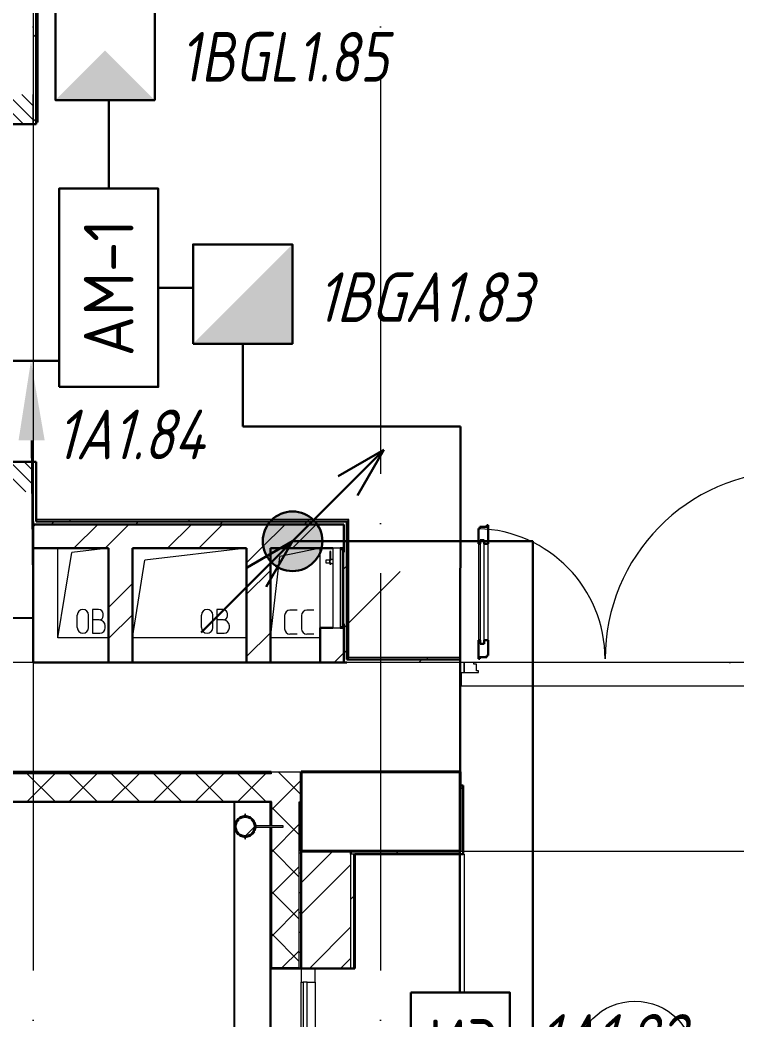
# Model space of a CAD drawing. Header units: millimetres. Extents: x -259793 to 1187961, y -549744 to 43070.
# Drawn here: x -34771 to -31162, y 9956 to 14991 of the extents above; entities that cross this region are included whole.
import ezdxf
from ezdxf import colors
from ezdxf.entities.mleader import LeaderData, LeaderLine
from ezdxf.enums import TextEntityAlignment as Align
from ezdxf.math import Vec2, Vec3

# ---------------------------------------------------------------- set-up
doc = ezdxf.new("R2010")
doc.units = ezdxf.units.MM
for name, pattern in [('ADSK_Линия сетки', [25, 20, -2.5, 0, -2.5]), ('ADSK_Сверху', [450, 300, -150]), ('ADSK_Штриховая_ш2 п1_5', [4.5, 3, -1.5]), ('штриховаяX2', [1.5, 1, -0.5])]:
    doc.linetypes.add(name, pattern=pattern)
for name, color, linetype, lineweight in [('_ Окна', 7, 'Continuous', 9), ('Provodka', 151, 'Continuous', 30), ('RC-Выноски', 7, 'Continuous', 0), ('RC-Извещатели_охранные', 5, 'Continuous', 30), ('RC-Линии_связи-Адресные', 5, 'Continuous', 30), ('RC-Прочее_оборудование', 5, 'Continuous', 30), ('Двери', 252, 'Continuous', 9), ('Линии', 7, 'Continuous', 9), ('лс', 5, 'Continuous', 30), ('Марки помещений', 252, 'Continuous', 20), ('Несущие колонны', 252, 'Continuous', 18), ('Обобщенные модели', 252, 'Continuous', 18), ('Оборудование', 8, 'Continuous', 18), ('Ограждение', 252, 'Continuous', 9), ('Окна', 252, 'Continuous', 9), ('Оси', 252, 'Continuous', 9), ('Перекрытие', 252, 'Continuous', 18), ('Стены внутренние', 7, 'Continuous', 18), ('Стены наружные', 7, 'Continuous', 18), ('Стены штриховка', 7, 'Continuous', 9)]:
    doc.layers.add(name, color=color, linetype=linetype, lineweight=lineweight)
doc.layers.add('RC-Позиционные_обозначения', color=7, linetype='Continuous')
doc.layers.add('Стены', color=194, linetype='Continuous')
doc.layers.add('Двери открывание', color=7, linetype='Continuous', lineweight=9, true_color=0xc0c0c0)
doc.styles.add('ISOCPEUR', font='isocpeur.ttf', dxfattribs={"width": 0.9, "height": 350})
doc.styles.add('RubezhCAD', font='', dxfattribs={"oblique": 10})
doc.styles.get("Standard").update_dxf_attribs({"font": ''})
doc.styles.get('RubezhCAD').set_extended_font_data('GOST type A')
doc.styles.get('Standard').set_extended_font_data('GOST type B')
pattern_1 = [(0, (-32119.8, 96), (0, 600), []), (90, (-32119.8, 96), (-600, 4e-14), [])]

# ---------------------------------------------------------------- blocks, each defined once
blk = doc.blocks.new('RC-UGO-AM-01')
at = {"layer": 'RC-Прочее_оборудование'}
blk.add_point((0, 0), dxfattribs=at)
blk.add_attdef('PSTN', text='', height=2.5, dxfattribs=at).set_placement((2.323, 2.403), align=Align.BOTTOM_LEFT)
blk.add_wipeout([(4.993, 2.499), (4.993, -2.499), (-4.993, -2.499), (-4.987, 2.499)]).dxf.layer = 'RC-Прочее_оборудование'
blk.add_wipeout([(-4.993, -2.499), (-4.993, 2.499), (4.993, 2.499), (4.993, -2.499)]).dxf.layer = 'RC-Прочее_оборудование'
blk.add_lwpolyline([(-4.993, 2.499), (4.993, 2.499), (4.993, -2.499), (-4.993, -2.499), (-4.993, 2.499)], close=True, dxfattribs=at)
blk.add_lwpolyline([(-4.993, 2.499), (-4.987, 2.499)], dxfattribs=at)
blk.add_lwpolyline([(-4.993, 2.499), (-4.987, 2.499)], dxfattribs=at)
at = {"layer": 'RC-Прочее_оборудование', "ltscale": 100, "style": 'ISOCPEUR', "width": 0.9}
blk.add_text('АМ-1', height=2.5, dxfattribs=at).set_placement((0, 0), align=Align.MIDDLE)
blk = doc.blocks.new('RC-UGO-IZ-01')
at = {"layer": 'RC-Прочее_оборудование'}
blk.add_point((2.5, 0), dxfattribs=at)
blk.add_attdef('PSTN', text='', height=2.5, dxfattribs=at).set_placement((5.664, 2.581), align=Align.BOTTOM_CENTER)
blk.add_wipeout([(2.493, -2.499), (-2.493, -2.499), (-2.493, 2.499), (2.493, 2.499)]).dxf.layer = 'RC-Прочее_оборудование'
blk.add_wipeout([(-2.493, -2.499), (-2.493, 2.499), (2.493, 2.499), (2.493, -2.499)]).dxf.layer = 'RC-Прочее_оборудование'
blk.add_lwpolyline([(-2.493, 2.499), (2.493, 2.499), (2.493, -2.499), (-2.493, -2.499), (-2.493, 2.499)], close=True, dxfattribs=at)
blk.add_lwpolyline([(-2.493, 2.499), (-2.487, 2.499)], dxfattribs=at)
blk.add_lwpolyline([(-2.493, 2.499), (-2.487, 2.499)], dxfattribs=at)
at = {"layer": 'RC-Прочее_оборудование', "ltscale": 100, "style": 'ISOCPEUR', "width": 0.9}
blk.add_text('ИЗ', height=2.5, dxfattribs=at).set_placement((0.145, -0.085), align=Align.MIDDLE)
blk = doc.blocks.new('RC-UGO-IOPPA-01')
at = {"layer": 'RC-Извещатели_охранные'}
blk.add_attdef('PSTN', text='', height=2.5, dxfattribs=at).set_placement((0.977, 2.603), align=Align.BOTTOM_LEFT)
blk.add_wipeout([(2.5, -2.5), (2.5, 2.5), (-2.5, 2.5), (-2.5, -2.5)]).dxf.layer = 'RC-Извещатели_охранные'
blk.add_wipeout([(-2.5, -2.5), (-2.5, 2.5), (2.5, 2.5), (2.5, -2.5)]).dxf.layer = 'RC-Извещатели_охранные'
h = blk.add_hatch(color=256, dxfattribs=at)
h.dxf.hatch_style = 1
h.paths.add_polyline_path([(2.5, -2.5), (2.5, 2.5), (0, 0)])
blk.add_lwpolyline([(-2.5, -2.5), (2.5, -2.5), (2.5, 2.5), (-2.5, 2.5)], close=True, dxfattribs=at)
blk = doc.blocks.new('*U996')
at = {"layer": 'Provodka'}
h = blk.add_hatch(color=256, dxfattribs=at)
h.paths.add_polyline_path([(150, 0, 0.198912), (106.1, 106.1), (0, 0), (-75, -129.9, 0.57735)])
h.paths.add_polyline_path([(0, 0), (-106.1, -106.1, 0.065543), (-75, -129.9)])
h.paths.add_polyline_path([(0, 0), (-129.9, -75, 0.065543), (-106.1, -106.1)])
h.paths.add_polyline_path([(106.1, 106.1, 0.668179), (-150, 0, 0.131652), (-129.9, -75), (0, 0)])
at = {"layer": 'Provodka', "color": 1}
for p, q in [((0, 0), (459.6, 459.6)), ((459.6, 459.6), (230.4, 327.3)), ((459.6, 459.6), (327.3, 230.4)), ((-459.6, -459.6), (0, 0)), ((0, 0), (-229.3, -132.4)), ((0, 0), (-132.4, -229.3))]:
    blk.add_line(p, q, dxfattribs=at)
at = {"layer": 'Provodka'}
blk.add_circle((0, 0), 150, dxfattribs=at)
blk = doc.blocks.new('RC-UGO-IOZ-02')
at = {"layer": 'RC-Извещатели_охранные'}
blk.add_attdef('PSTN', text='', height=2.5, dxfattribs=at).set_placement((0.977, 2.603), align=Align.BOTTOM_LEFT)
blk.add_wipeout([(2.5, -2.5), (2.5, 2.5), (-2.5, 2.5), (-2.5, -2.5)]).dxf.layer = 'RC-Извещатели_охранные'
blk.add_wipeout([(-2.5, -2.5), (-2.5, 2.5), (2.5, 2.5), (2.5, -2.5)]).dxf.layer = 'RC-Извещатели_охранные'
h = blk.add_hatch(color=256, dxfattribs=at)
h.dxf.hatch_style = 1
h.paths.add_polyline_path([(2.5, -2.5), (2.5, 2.5), (0, 0), (-2.5, -2.5)])
blk.add_lwpolyline([(-2.5, -2.5), (2.5, -2.5), (2.5, 2.5), (-2.5, 2.5)], close=True, dxfattribs=at)
blk = doc.blocks.new('1 этаж')
at = {"layer": 'Двери', "lineweight": 18, "true_color": 0x636466}
h = blk.add_hatch(dxfattribs=at)
h.set_pattern_fill('FP_2', color=251, angle=90, style=0, pattern_type=2)
h.set_pattern_definition([(135, (-34980.8, 13491.27), (-35.3553, -35.3553), [])])
h.paths.add_polyline_path([(-35255.8, 12616.3), (-34705.8, 12616.3), (-34705.8, 12766.3), (-35255.8, 12766.3)])
h.paths.add_polyline_path([(-35255.8, 14466.3), (-34705.8, 14466.3), (-34705.8, 14616.3), (-35255.8, 14616.3)])
at = {"layer": 'Обобщенные модели', "lineweight": 9, "true_color": 0x636466}
h = blk.add_hatch(dxfattribs=at)
h.set_pattern_fill('FP_8', color=251, style=0, pattern_type=2)
h.set_pattern_definition([(45, (-32119.82, 96), (-106.066, 106.066), [])])
h.paths.add_polyline_path([(-33647.3, 10881.5), (-33624.9, 10882.4), (-33605.5, 10892.5), (-33592.3, 10910.6), (-33587.8, 10930.3), (-33593.5, 10952.9), (-33608.5, 10970.3), (-33628.3, 10979), (-33651.3, 10977.9), (-33670.3, 10967.7), (-33683.3, 10949.9), (-33687.8, 10930.3), (-33682.1, 10907.6), (-33667.1, 10890.3), (-33649.2, 10881.8)])
at = {"layer": 'Ограждение', "true_color": 0x636466}
h = blk.add_hatch(dxfattribs=at)
h.set_pattern_fill('FP_25', color=251, style=0, pattern_type=2)
h.set_pattern_definition(pattern_1)
h.paths.add_polyline_path([(-34690.8, 14476.3), (-34680.8, 14476.3), (-34680.8, 16396.3), (-34690.8, 16406.3), (-34690.8, 15456.3)])
h = blk.add_hatch(dxfattribs=at)
h.set_pattern_fill('FP_25', color=251, style=0, pattern_type=2)
h.set_pattern_definition(pattern_1)
h.paths.add_polyline_path([(-33140.8, 12466.3), (-33125.8, 12466.3), (-33115.8, 12476.3), (-34690.8, 12476.3), (-34690.8, 12466.3), (-33401.2, 12466.3)])
h = blk.add_hatch(dxfattribs=at)
h.set_pattern_fill('FP_25', color=251, style=0, pattern_type=2)
h.set_pattern_definition(pattern_1)
h.paths.add_polyline_path([(-33125.8, 11771.3), (-33115.8, 11781.3), (-33115.8, 12476.3), (-33125.8, 12466.3), (-33125.8, 11968.6)])
h = blk.add_hatch(dxfattribs=at)
h.set_pattern_fill('FP_25', color=251, style=0, pattern_type=2)
h.set_pattern_definition(pattern_1)
h.paths.add_polyline_path([(-33042.5, 11771.3), (-32555.8, 11771.3), (-32555.8, 11781.3), (-33115.8, 11781.3), (-33125.8, 11771.3)])
at = {"color": 251, "lineweight": 18, "true_color": 0x636466}
for p, q in [((-33510.8, 11881.3), (-33464, 12289.5)), ((-33260.8, 12331.3), (-33464, 12289.5)), ((-33439.2, 11993.3), (-33439.2, 11925.5)), ((-33376.6, 12019.4), (-33413.1, 12019.4)), ((-33354.2, 11993.3), (-33354.2, 11925.5)), ((-33291.6, 12019.4), (-33328.1, 12019.4)), ((-33376.6, 11899.4), (-33413.1, 11899.4)), ((-33291.6, 11899.4), (-33328.1, 11899.4)), ((-33260.8, 11881.3), (-33510.8, 11881.3))]:
    blk.add_line(p, q, dxfattribs=at)
for centre, start, end in [((-33413.1, 11993.3), 90, 180), ((-33328.1, 11993.3), 90, 180), ((-33413.1, 11925.5), 180, 270), ((-33328.1, 11925.5), 180, 270)]:
    blk.add_arc(centre, 26.1, start, end, dxfattribs=at)
at = {"layer": '_ Окна', "color": 251, "lineweight": 18, "true_color": 0x636466}
for p, q in [((-33355.8, 10216.3), (-33355.8, 10146.3)), ((-33285.8, 10146.3), (-33285.8, 10216.3)), ((-33355.8, 10146.3), (-33345.8, 10146.3)), ((-33325.8, 10146.3), (-33285.8, 10146.3))]:
    blk.add_line(p, q, dxfattribs=at)
at = {"layer": '_ Окна', "color": 251, "true_color": 0x636466}
for p, q in [((-33325.8, 10146.3), (-33345.8, 10146.3)), ((-33345.8, 10146.3), (-33345.8, 9551.3)), ((-33325.8, 9551.3), (-33325.8, 10146.3))]:
    blk.add_line(p, q, dxfattribs=at)
at = {"layer": 'Двери', "color": 251, "linetype": 'ADSK_Штриховая_ш2 п1_5', "true_color": 0x636466}
for p, q in [((-34705.8, 14466.3), (-34705.8, 14616.3)), ((-35255.8, 14466.3), (-34705.8, 14466.3)), ((-34705.8, 12766.3), (-35255.8, 12766.3)), ((-34705.8, 12616.3), (-34705.8, 12766.3))]:
    blk.add_line(p, q, dxfattribs=at)
at = {"layer": 'Двери', "color": 251, "lineweight": 30, "true_color": 0x636466}
for p, q in [((-32421.8, 12439.3), (-32455.8, 12439.3)), ((-32455.8, 12439.3), (-32455.8, 12430.3)), ((-32413.8, 12448.3), (-32421.8, 12448.3)), ((-32421.8, 12448.3), (-32421.8, 12439.3)), ((-32413.8, 12354.3), (-32413.8, 12448.3)), ((-32455.8, 12430.3), (-32463.8, 12430.3)), ((-32463.8, 12430.3), (-32463.8, 12354.3)), ((-32454.8, 12354.3), (-32463.8, 12354.3)), ((-32454.8, 12372.3), (-32454.8, 12354.3)), ((-32433.8, 12372.3), (-32454.8, 12372.3)), ((-32433.8, 12354.3), (-32433.8, 12372.3)), ((-32413.8, 12354.3), (-32433.8, 12354.3)), ((-32463.8, 11868.3), (-32463.8, 11774.3)), ((-32454.8, 11868.3), (-32463.8, 11868.3)), ((-32454.8, 11850.3), (-32454.8, 11868.3)), ((-32433.8, 11850.3), (-32454.8, 11850.3)), ((-32433.8, 11868.3), (-32433.8, 11850.3)), ((-32413.8, 11868.3), (-32433.8, 11868.3)), ((-32413.8, 11792.3), (-32413.8, 11868.3)), ((-32455.8, 11774.3), (-32455.8, 11783.3)), ((-32455.8, 11783.3), (-32421.8, 11783.3)), ((-32421.8, 11783.3), (-32421.8, 11792.3)), ((-32421.8, 11792.3), (-32413.8, 11792.3)), ((-32463.8, 11774.3), (-32455.8, 11774.3))]:
    blk.add_line(p, q, dxfattribs=at)
at = {"layer": 'Двери', "color": 251, "true_color": 0x636466}
for p, q in [((-32463.8, 12354.3), (-32463.8, 11868.3)), ((-32454.8, 12372.3), (-32454.8, 11850.3)), ((-32433.8, 12372.3), (-32454.8, 12372.3)), ((-32433.8, 11850.3), (-32433.8, 12372.3)), ((-32413.8, 11868.3), (-32413.8, 12354.3)), ((-32454.8, 11850.3), (-32433.8, 11850.3)), ((-32555.8, 11756.3), (-32555.8, 11706.3)), ((-32535.8, 11756.3), (-32555.8, 11756.3)), ((-32535.8, 11706.3), (-32535.8, 11756.3)), ((-32486.8, 11756.3), (-32535.8, 11756.3)), ((-32535.8, 11756.3), (-32535.8, 11706.3)), ((-32486.8, 11748.3), (-32486.8, 11756.3)), ((-32472.8, 11748.3), (-32486.8, 11748.3)), ((-32472.8, 11714.3), (-32472.8, 11748.3)), ((-32555.8, 11706.3), (-32535.8, 11706.3)), ((-32535.8, 11706.3), (-32463.8, 11706.3)), ((-32463.8, 11714.3), (-32472.8, 11714.3)), ((-32463.8, 11706.3), (-32463.8, 11714.3))]:
    blk.add_line(p, q, dxfattribs=at)
at = {"layer": 'Двери открывание', "color": 251, "true_color": 0x636466}
for centre, radius, start, end in [((-30879.8, 11774.3), 946, 91.0903, 180), ((-32481.8, 11774.3), 656, 0, 88.4277)]:
    blk.add_arc(centre, radius, start, end, dxfattribs=at)
at = {"layer": 'Линии', "color": 251, "lineweight": 18, "ltscale": 100, "true_color": 0x636466}
for p, q in [((-34580.8, 11881.3), (-34580.8, 12331.3)), ((-34580.8, 11881.3), (-34511.3, 12309.5)), ((-34325.8, 12331.3), (-34511.3, 12309.5)), ((-33630.8, 12331.3), (-34142.5, 12271.3)), ((-34205.8, 11881.3), (-34142.5, 12271.3)), ((-34483.4, 11932.5), (-34483.4, 11995.1)), ((-34426, 11932.5), (-34426, 11995.1)), ((-34375.8, 12023.8), (-34405.8, 12023.8)), ((-34405.8, 12023.8), (-34405.8, 11903.8)), ((-34352.5, 11990.5), (-34352.5, 12000.5)), ((-33858.3, 11932.5), (-33858.3, 11995.1)), ((-33800.9, 11932.5), (-33800.9, 11995.1)), ((-33750.8, 12023.8), (-33780.8, 12023.8)), ((-33780.8, 12023.8), (-33780.8, 11903.8)), ((-33727.4, 11990.5), (-33727.4, 12000.5)), ((-34372.5, 11970.5), (-34405.8, 11970.5)), ((-34342.5, 11930.5), (-34342.5, 11940.5)), ((-33747.4, 11970.5), (-33780.8, 11970.5)), ((-33717.4, 11930.5), (-33717.4, 11940.5)), ((-34405.8, 11903.8), (-34369.1, 11903.8)), ((-33780.8, 11903.8), (-33744.1, 11903.8)), ((-34325.8, 11881.3), (-34580.8, 11881.3)), ((-33630.8, 11881.3), (-34205.8, 11881.3))]:
    blk.add_line(p, q, dxfattribs=at)
at = {"layer": 'Линии', "color": 251, "linetype": 'ADSK_Сверху', "ltscale": 100, "true_color": 0x636466}
blk.add_line((-32555.8, 10806.3), (-30805.8, 10806.3), dxfattribs=at)
at = {"layer": 'Линии', "color": 251, "lineweight": 18, "true_color": 0x636466}
for centre, radius, start, end in [((-34454.7, 11995.1), 28.7, 0, 180), ((-34375.8, 12000.5), 23.3, 0, 90), ((-34372.5, 11990.5), 20, 270, 0), ((-33829.6, 11995.1), 28.7, 0, 180), ((-33750.8, 12000.5), 23.3, 0, 90), ((-33747.4, 11990.5), 20, 270, 0), ((-34372.5, 11940.5), 30, 0, 90), ((-33747.4, 11940.5), 30, 0, 90), ((-34454.7, 11932.5), 28.7, 180, 0), ((-34369.1, 11930.5), 26.7, 270, 0), ((-33829.6, 11932.5), 28.7, 180, 0), ((-33744.1, 11930.5), 26.7, 270, 0)]:
    blk.add_arc(centre, radius, start, end, dxfattribs=at)
at = {"layer": 'Марки помещений', "color": 251, "true_color": 0x636466}
blk.add_circle((-31675.7, 9751.3), 300, dxfattribs=at)
at = {"layer": 'Несущие колонны', "color": 251, "lineweight": 40, "true_color": 0x636466}
for p, q in [((-33355.8, 11206.3), (-32555.8, 11206.3)), ((-33355.8, 10806.3), (-33355.8, 11206.3)), ((-32555.8, 11206.3), (-33355.8, 11206.3)), ((-33355.8, 11206.3), (-33355.8, 10806.3)), ((-32555.8, 11206.3), (-32555.8, 10806.3)), ((-32555.8, 10806.3), (-32555.8, 11206.3)), ((-32555.8, 10806.3), (-33355.8, 10806.3)), ((-33105.8, 10806.3), (-32555.8, 10806.3))]:
    blk.add_line(p, q, dxfattribs=at)
at = {"layer": 'Несущие колонны', "color": 251, "true_color": 0x636466}
blk.add_line((-33355.8, 10806.3), (-33105.8, 10806.3), dxfattribs=at)
at = {"layer": 'Обобщенные модели', "color": 251, "true_color": 0x636466}
for p, q in [((-33636.8, 10992.3), (-33638.8, 10992.3)), ((-33638.8, 10992.3), (-33638.8, 10982.3)), ((-33636.8, 10992.3), (-33638.8, 10992.3)), ((-33638.8, 10992.3), (-33638.8, 10982.3)), ((-33636.8, 10992.3), (-33638.8, 10992.3)), ((-33638.8, 10992.3), (-33638.8, 10982.3)), ((-33636.8, 10992.3), (-33638.8, 10992.3)), ((-33638.8, 10992.3), (-33638.8, 10982.3)), ((-33638.8, 10980.3), (-33638.8, 10982.3)), ((-33636.8, 10980.3), (-33638.8, 10980.3)), ((-33636.8, 10982.3), (-33636.8, 10992.3)), ((-33636.8, 10982.3), (-33636.8, 10992.3)), ((-33636.8, 10982.3), (-33636.8, 10992.3)), ((-33636.8, 10982.3), (-33636.8, 10992.3)), ((-33636.8, 10982.3), (-33636.8, 10980.3)), ((-33445.8, 10933.6), (-33585.8, 10933.6)), ((-33585.8, 10933.6), (-33585.8, 10931.1)), ((-33585.8, 10929.4), (-33585.8, 10927)), ((-33585.8, 10927), (-33445.8, 10927)), ((-33445.8, 10927), (-33445.8, 10933.6)), ((-33638.8, 10878.3), (-33638.8, 10880.3)), ((-33638.8, 10880.3), (-33636.8, 10880.3)), ((-33638.8, 10878.3), (-33638.8, 10868.3)), ((-33638.8, 10878.3), (-33638.8, 10868.3)), ((-33638.8, 10878.3), (-33638.8, 10868.3)), ((-33638.8, 10878.3), (-33638.8, 10868.3)), ((-33636.8, 10880.3), (-33636.8, 10878.3)), ((-33636.8, 10868.3), (-33636.8, 10878.3)), ((-33636.8, 10868.3), (-33636.8, 10878.3)), ((-33636.8, 10868.3), (-33636.8, 10878.3)), ((-33636.8, 10868.3), (-33636.8, 10878.3)), ((-33638.8, 10868.3), (-33636.8, 10868.3)), ((-33638.8, 10868.3), (-33636.8, 10868.3)), ((-33638.8, 10868.3), (-33636.8, 10868.3)), ((-33638.8, 10868.3), (-33636.8, 10868.3))]:
    blk.add_line(p, q, dxfattribs=at)
for radius, start, end in [(52, 0, 180), (50, 0, 180), (52, 180, 0), (50, 180, 0)]:
    blk.add_arc((-33637.8, 10930.3), radius, start, end, dxfattribs=at)
at = {"layer": 'Обобщенные модели', "color": 251, "lineweight": 40, "true_color": 0x636466}
for start, end in [(103.6312, 126.2008), (78.9964, 101.0036), (53.7992, 76.3688), (156.6941, 180), (180, 203.3059), (131.0768, 152.8285), (27.1715, 49.417), (0, 23.3059), (336.6941, 0), (207.1715, 228.9232), (233.7992, 256.3688), (258.9964, 281.0036), (284.3935, 306.2008), (310.583, 332.8285)]:
    blk.add_arc((-33637.8, 10930.3), 50, start, end, dxfattribs=at)
at = {"layer": 'Оборудование', "color": 251, "true_color": 0x636466}
for p, q in [((-33211.2, 12315.4), (-33211.2, 12269.6)), ((-33206.2, 12315.4), (-33211.2, 12315.4)), ((-33206.2, 12269.6), (-33206.2, 12315.4)), ((-33159.4, 12331.3), (-33195.8, 12331.3)), ((-33195.8, 12331.3), (-33195.8, 11931.3)), ((-33158.5, 11932.2), (-33158.5, 12330.4)), ((-33148.8, 12324.3), (-33158.5, 12324.3)), ((-33147.8, 11939.2), (-33147.8, 12323.3)), ((-33140.8, 12312.3), (-33146.3, 12312.3)), ((-33140.8, 11950.3), (-33140.8, 12312.3)), ((-33213.7, 12270.9), (-33231.1, 12270.9)), ((-33231.1, 12270.9), (-33231.1, 12258.6)), ((-33231.1, 12258.6), (-33213.7, 12258.6)), ((-33211.7, 12272.8), (-33213.7, 12270.9)), ((-33213.7, 12270.9), (-33213.7, 12258.6)), ((-33213.7, 12258.6), (-33211.7, 12256.7)), ((-33195.8, 12274.4), (-33211.7, 12274.4)), ((-33211.7, 12274.4), (-33211.7, 12255.1)), ((-33211.7, 12255.1), (-33195.8, 12255.1)), ((-33211.2, 12259.9), (-33211.2, 12251.7)), ((-33211.2, 12251.7), (-33206.2, 12251.7)), ((-33206.2, 12251.7), (-33206.2, 12259.9)), ((-33140.8, 11931.3), (-32858, 12214.1)), ((-33158.5, 11938.3), (-33148.8, 11938.3)), ((-33146.3, 11950.3), (-33140.8, 11950.3)), ((-33195.8, 11931.3), (-33159.4, 11931.3))]:
    blk.add_line(p, q, dxfattribs=at)
for points, knots in [([(-33158.5, 12330.4), (-33158.5, 12330.4), (-33158.5, 12330.6), (-33158.6, 12330.7), (-33158.6, 12330.8), (-33158.8, 12331), (-33159, 12331.2), (-33159.2, 12331.2), (-33159.3, 12331.3), (-33159.4, 12331.3)], [0, 0, 0, 0, 0.166667, 0.25, 0.333333, 0.5, 0.666667, 0.833333, 1, 1, 1, 1]), ([(-33147.8, 12323.3), (-33147.8, 12323.4), (-33147.8, 12323.5), (-33147.9, 12323.7), (-33147.9, 12323.8), (-33148, 12323.9), (-33148.1, 12324), (-33148.3, 12324.2), (-33148.5, 12324.2), (-33148.7, 12324.3), (-33148.8, 12324.3)], [0, 0, 0, 0, 0.166667, 0.25, 0.333333, 0.416667, 0.541667, 0.666667, 0.833333, 1, 1, 1, 1]), ([(-33146.3, 12312.3), (-33146.4, 12312.3), (-33146.6, 12312.3), (-33146.9, 12312.4), (-33147, 12312.5), (-33147.2, 12312.6), (-33147.4, 12312.7), (-33147.5, 12312.9), (-33147.6, 12313), (-33147.7, 12313.2), (-33147.8, 12313.5), (-33147.8, 12313.7), (-33147.8, 12313.8)], [0, 0, 0, 0, 0.166667, 0.25, 0.333333, 0.416667, 0.5, 0.583333, 0.666667, 0.75, 0.833333, 1, 1, 1, 1]), ([(-33148.8, 11938.3), (-33148.7, 11938.3), (-33148.5, 11938.3), (-33148.3, 11938.4), (-33148.1, 11938.5), (-33148, 11938.6), (-33147.9, 11938.7), (-33147.9, 11938.9), (-33147.8, 11939), (-33147.8, 11939.1), (-33147.8, 11939.2)], [-1, -1, -1, -1, -0.833333, -0.666667, -0.541667, -0.416667, -0.333333, -0.25, -0.166667, 0, 0, 0, 0]), ([(-33147.8, 11948.7), (-33147.8, 11948.9), (-33147.8, 11949.1), (-33147.7, 11949.3), (-33147.6, 11949.5), (-33147.5, 11949.7), (-33147.4, 11949.8), (-33147.2, 11950), (-33147, 11950.1), (-33146.9, 11950.2), (-33146.6, 11950.2), (-33146.4, 11950.3), (-33146.3, 11950.3)], [-1, -1, -1, -1, -0.833333, -0.75, -0.666667, -0.583333, -0.5, -0.416667, -0.333333, -0.25, -0.166667, 0, 0, 0, 0]), ([(-33159.4, 11931.3), (-33159.3, 11931.3), (-33159.2, 11931.3), (-33159, 11931.4), (-33158.8, 11931.5), (-33158.6, 11931.7), (-33158.6, 11931.8), (-33158.5, 11932), (-33158.5, 11932.1), (-33158.5, 11932.2)], [-1, -1, -1, -1, -0.833333, -0.666667, -0.5, -0.333333, -0.25, -0.166667, 0, 0, 0, 0])]:
    blk.add_open_spline(points, degree=3, knots=knots, dxfattribs=at)
at = {"layer": 'Ограждение', "color": 251, "true_color": 0x636466}
for p, q in [((-34680.8, 14476.3), (-34680.8, 16396.3)), ((-34680.8, 14476.3), (-34690.8, 14476.3)), ((-33115.8, 12476.3), (-34690.8, 12476.3)), ((-33115.8, 12476.3), (-33125.8, 12466.3)), ((-33115.8, 11781.3), (-33115.8, 12476.3)), ((-33125.8, 11771.3), (-33115.8, 11781.3)), ((-32555.8, 11781.3), (-33115.8, 11781.3)), ((-32555.8, 11781.3), (-32555.8, 11771.3)), ((-32540.8, 10791.3), (-32535.8, 10791.3)), ((-32535.8, 10791.3), (-32535.8, 7401.3))]:
    blk.add_line(p, q, dxfattribs=at)
at = {"layer": 'Окна', "color": 251, "true_color": 0x636466}
for p, q in [((-33355.8, 8186.3), (-33355.8, 10146.3)), ((-33285.8, 10146.3), (-33285.8, 9491.3))]:
    blk.add_line(p, q, dxfattribs=at)
at = {"layer": 'Оси', "color": 251, "linetype": 'ADSK_Линия сетки', "ltscale": 100, "true_color": 0x636466}
for p, q in [((-34705.8, 32206.9), (-34705.8, -33769.9)), ((-32955.8, 32206.9), (-32955.8, -33769.9)), ((-26448.4, 11756.3), (-72528.1, 11756.3))]:
    blk.add_line(p, q, dxfattribs=at)
at = {"layer": 'Перекрытие', "color": 251, "ltscale": 100, "true_color": 0x636466}
for p, q in [((-34580.8, 11881.3), (-34580.8, 12331.3)), ((-34325.8, 11881.3), (-34580.8, 11881.3)), ((-33630.8, 11881.3), (-34205.8, 11881.3)), ((-30874.8, 11756.3), (-32486.8, 11756.3))]:
    blk.add_line(p, q, dxfattribs=at)
at = {"layer": 'Стены', "color": 251, "true_color": 0x636466}
for p, q in [((-33690.8, -4641.7), (-33690.8, 11054.3)), ((-33510.8, 10933.1), (-33510.8, 11054.3)), ((-33510.8, 6236.3), (-33510.8, 10927.4))]:
    blk.add_line(p, q, dxfattribs=at)
at = {"layer": 'Стены внутренние', "color": 251, "lineweight": 30, "true_color": 0x636466}
for p, q in [((-35255.8, 14466.3), (-34705.8, 14466.3)), ((-34705.8, 12766.3), (-35255.8, 12766.3)), ((-34705.8, 11756.3), (-34705.8, 12331.3)), ((-34325.8, 11756.3), (-34705.8, 11756.3)), ((-33630.8, 11756.3), (-34205.8, 11756.3)), ((-33260.8, 11756.3), (-33510.8, 11756.3)), ((-32555.8, 11206.3), (-32555.8, 11706.3)), ((-35255.8, 11206.3), (-33507.8, 11206.3)), ((-33355.8, 11206.3), (-32555.8, 11206.3)), ((-33355.8, 11054.3), (-33355.8, 11206.3)), ((-35407.8, 11054.3), (-33507.8, 11054.3)), ((-33507.8, 11054.3), (-33507.8, 10932.9)), ((-33507.8, 10927.4), (-33507.8, 10216.3)), ((-33507.8, 10216.3), (-33365.8, 10216.3))]:
    blk.add_line(p, q, dxfattribs=at)
at = {"layer": 'Стены внутренние', "color": 251, "true_color": 0x636466}
for p, q in [((-34705.8, 14466.3), (-34705.8, 12466.3)), ((-32555.8, 11756.3), (-33125.8, 11756.3)), ((-33507.8, 11206.3), (-33355.8, 11206.3)), ((-33507.8, 8116.3), (-33507.8, 10216.3))]:
    blk.add_line(p, q, dxfattribs=at)
at = {"layer": 'Стены внутренние', "color": 251, "linetype": 'Continuous', "lineweight": 9, "true_color": 0x636466}
for p, q in [((-34736, 11056.3), (-34596, 11196.3)), ((-34594.8, 11056.3), (-34734.8, 11196.3)), ((-34523.9, 11056.3), (-34383.9, 11196.3)), ((-34382.7, 11056.3), (-34522.7, 11196.3)), ((-34311.7, 11056.3), (-34171.7, 11196.3)), ((-34170.5, 11056.3), (-34310.5, 11196.3)), ((-34099.6, 11056.3), (-33959.6, 11196.3)), ((-33958.4, 11056.3), (-34098.4, 11196.3)), ((-33887.5, 11056.3), (-33747.5, 11196.3)), ((-33746.3, 11056.3), (-33886.3, 11196.3)), ((-33675.3, 11056.3), (-33535.3, 11196.3)), ((-33534.2, 11056.3), (-33674.2, 11196.3)), ((-33355.8, 11090.1), (-33472, 11206.3)), ((-33463.2, 11056.3), (-33355.8, 11163.7)), ((-34651.5, 11056.3), (-34652.6, 11054.3)), ((-33806.8, 11054.3), (-33807.9, 11056.3)), ((-33505.8, 11013.7), (-33463.2, 11056.3)), ((-33365.8, 10887.9), (-33505.8, 11027.9)), ((-33505.8, 10801.5), (-33365.8, 10941.5)), ((-33365.8, 10675.8), (-33505.8, 10815.8)), ((-33505.8, 10589.4), (-33365.8, 10729.4)), ((-33365.8, 10463.7), (-33505.8, 10603.7)), ((-33505.8, 10532.9), (-33507.8, 10536.4)), ((-33505.8, 10377.3), (-33365.8, 10517.3)), ((-33365.8, 10251.5), (-33505.8, 10391.5)), ((-33452.7, 10218.3), (-33365.8, 10305.2))]:
    blk.add_line(p, q, dxfattribs=at)
at = {"layer": 'Стены наружные', "color": 251, "lineweight": 30, "true_color": 0x636466}
for p, q in [((-34690.8, 14466.3), (-34690.8, 16406.3)), ((-34705.8, 14466.3), (-34690.8, 14466.3)), ((-34690.8, 12766.3), (-34705.8, 12766.3)), ((-34690.8, 12466.3), (-34690.8, 12766.3)), ((-34705.8, 12466.3), (-34705.8, 12331.3)), ((-33140.8, 12451.3), (-34705.8, 12451.3)), ((-33125.8, 12466.3), (-34690.8, 12466.3)), ((-33140.8, 12451.3), (-33140.8, 12312.3)), ((-33125.8, 11771.3), (-33125.8, 12466.3)), ((-34705.8, 12331.3), (-34325.8, 12331.3)), ((-34325.8, 12331.3), (-34325.8, 11756.3)), ((-34205.8, 12331.3), (-33630.8, 12331.3)), ((-34205.8, 11756.3), (-34205.8, 12331.3)), ((-33630.8, 12331.3), (-33630.8, 11756.3)), ((-33510.8, 12331.3), (-33195.8, 12331.3)), ((-33510.8, 11756.3), (-33510.8, 12331.3)), ((-33159.2, 12331.3), (-33140.8, 12331.3)), ((-33140.8, 11950.3), (-33140.8, 11756.3)), ((-33260.8, 11931.3), (-33260.8, 11756.3)), ((-33195.8, 11931.3), (-33260.8, 11931.3)), ((-33140.8, 11931.3), (-33159.2, 11931.3)), ((-34325.8, 11756.3), (-34205.8, 11756.3)), ((-33630.8, 11756.3), (-33510.8, 11756.3)), ((-33260.8, 11756.3), (-33125.8, 11756.3)), ((-32555.8, 11771.3), (-33125.8, 11771.3)), ((-32555.8, 11756.3), (-32555.8, 11771.3)), ((-32555.8, 11136.3), (-32555.8, 10806.3)), ((-32540.8, 11136.3), (-32555.8, 11136.3)), ((-32540.8, 10791.3), (-32540.8, 11136.3)), ((-33355.8, 10216.3), (-33355.8, 11054.3)), ((-33105.8, 10791.3), (-33105.8, 10806.3)), ((-32555.8, 10806.3), (-33105.8, 10806.3)), ((-33085.8, 10791.3), (-32540.8, 10791.3)), ((-33085.8, 10216.3), (-33085.8, 10791.3)), ((-33365.8, 10216.3), (-33085.8, 10216.3))]:
    blk.add_line(p, q, dxfattribs=at)
at = {"layer": 'Стены наружные', "color": 251, "true_color": 0x636466}
for p, q in [((-34705.8, 15456.3), (-34705.8, 14466.3)), ((-33260.8, 11931.3), (-33260.8, 12331.3)), ((-32548.3, 11636.3), (-32548.3, 11706.3)), ((-30813.3, 11636.3), (-32548.3, 11636.3)), ((-33105.8, 10806.3), (-33355.8, 10806.3))]:
    blk.add_line(p, q, dxfattribs=at)
at = {"layer": 'Стены наружные', "color": 251, "linetype": 'Continuous', "lineweight": 9, "true_color": 0x636466}
for p, q in [((-34705.8, 14904.8), (-34690.8, 14919.8)), ((-34705.8, 14480.6), (-34690.8, 14495.6)), ((-34705.8, 12439.7), (-34694.2, 12451.3)), ((-34613.8, 12451.3), (-34598.8, 12466.3)), ((-34499.9, 12331.3), (-34379.9, 12451.3)), ((-34342.8, 12331.3), (-34222.8, 12451.3)), ((-34189.5, 12451.3), (-34174.5, 12466.3)), ((-34028.5, 12331.3), (-33908.5, 12451.3)), ((-33871.3, 12331.3), (-33751.3, 12451.3)), ((-33765.3, 12451.3), (-33750.3, 12466.3)), ((-33557, 12331.3), (-33437, 12451.3)), ((-33399.8, 12331.3), (-33279.8, 12451.3)), ((-33341, 12451.3), (-33326, 12466.3)), ((-33630.8, 12257.5), (-33557, 12331.3)), ((-33140.8, 12227.2), (-33125.8, 12242.2)), ((-33630.8, 12100.3), (-33510.8, 12220.3)), ((-34325.8, 12033.9), (-34205.8, 12153.9)), ((-34325.8, 11876.8), (-34205.8, 11996.8)), ((-33630.8, 11786), (-33510.8, 11906)), ((-33189.1, 11756.3), (-33140.8, 11804.5)), ((-33140.8, 11802.9), (-33125.8, 11817.9)), ((-32763.2, 11756.3), (-32748.2, 11771.3)), ((-32555.8, 11115.2), (-32540.8, 11130.2)), ((-33355.8, 10996), (-33365.8, 10996)), ((-33355.8, 10896), (-33365.8, 10896)), ((-33355.8, 10796), (-33365.8, 10796)), ((-33355.8, 10646.6), (-33196.1, 10806.3)), ((-32879.7, 10791.3), (-32864.7, 10806.3)), ((-33355.8, 10489.5), (-33105.8, 10739.5)), ((-33090.8, 10721.6), (-33085.8, 10726.6)), ((-33355.8, 10696), (-33365.8, 10696)), ((-33090.8, 10650.9), (-33085.8, 10655.9)), ((-33355.8, 10596), (-33365.8, 10596)), ((-33105.8, 10565.2), (-33090.8, 10580.2)), ((-33090.8, 10580.2), (-33085.8, 10585.2)), ((-33355.8, 10496), (-33365.8, 10496)), ((-33090.8, 10509.4), (-33085.8, 10514.4)), ((-33314.7, 10216.3), (-33105.8, 10425.1)), ((-33090.8, 10438.7), (-33085.8, 10443.7)), ((-33355.8, 10396), (-33365.8, 10396)), ((-33090.8, 10368), (-33085.8, 10373)), ((-33355.8, 10296), (-33365.8, 10296)), ((-33090.8, 10297.3), (-33085.8, 10302.3)), ((-33157.5, 10216.3), (-33105.8, 10268)), ((-33090.8, 10226.6), (-33085.8, 10231.6))]:
    blk.add_line(p, q, dxfattribs=at)
at = {"layer": 'Стены штриховка', "color": 251, "true_color": 0x636466}
for p, q in [((-33507.8, 11196.3), (-35255.8, 11196.3)), ((-33507.8, 11206.3), (-33507.8, 11196.3)), ((-33505.8, 11056.3), (-35407.8, 11056.3)), ((-33505.8, 10932.9), (-33505.8, 11056.3)), ((-33365.8, 10216.3), (-33365.8, 11054.3)), ((-33365.8, 11054.3), (-33355.8, 11054.3)), ((-33505.8, 10218.3), (-33505.8, 10927.4)), ((-33105.8, 10216.3), (-33105.8, 10791.3)), ((-33085.8, 10791.3), (-33105.8, 10791.3)), ((-33090.8, 10216.3), (-33090.8, 10791.3)), ((-33365.8, 10218.3), (-33505.8, 10218.3))]:
    blk.add_line(p, q, dxfattribs=at)

msp = doc.modelspace()

# ---------------------------------------------------------------- linework, layer by layer
at = {"layer": 'лс'}
msp.add_line((-32554.29631, 12944.78314), (-33649.92183, 12944.78314), dxfattribs=at)

# ---------------------------------------------------------------- block references
msp.add_blockref('1 этаж', (0, 0))

# ---------------------------------------------------------------- next in the draw order: block references
at = {"layer": 'RC-Прочее_оборудование', "color": 1, "ltscale": 0.01}
ref = msp.add_blockref('RC-UGO-AM-01', (-34325.00093, 13642.95644), dxfattribs=dict(at, xscale=100, yscale=100, zscale=100, rotation=90))
ref.add_attrib('PSTN', '1A1.84', (-34592.2636, 12779.34549), dxfattribs={"layer": 'RC-Позиционные_обозначения', "height": 250, "style": 'RubezhCAD', "oblique": 15})
ref = msp.add_blockref('RC-UGO-IZ-01', (-32554.29631, 9844.06115), dxfattribs=dict(at, xscale=100, yscale=100, zscale=100))
ref.add_attrib('PSTN', '1A1.82', (-32164.65945, 9735.94816), dxfattribs={"layer": 'RC-Позиционные_обозначения', "height": 250, "style": 'RubezhCAD', "oblique": 15})

# ---------------------------------------------------------------- next in the draw order: linework, layer by layer
at = {"layer": 'лс'}
for p, q in [((-34325.00093, 14142.24159), (-34325.00093, 14587.71888)), ((-32557.80155, 10093.99367), (-32554.29631, 12944.78314))]:
    msp.add_line(p, q, dxfattribs=at)
at = {"layer": 'лс', "linetype": 'штриховаяX2', "ltscale": 2}
msp.add_lwpolyline([(-34857.80155, 13274.75943), (-34574.93345, 13274.75943)], dxfattribs=at)
at = {"layer": 'лс'}
msp.add_lwpolyline([(-33399.24266, 12366.91929), (-32190.16287, 12366.91929), (-32190.16287, -11884.07386)], dxfattribs=at)

# ---------------------------------------------------------------- next in the draw order: block references
msp.add_blockref('*U996', (-33399.24266, 12366.91929))
at = {"layer": 'RC-Извещатели_охранные', "color": 1, "ltscale": 0.01}
ref = msp.add_blockref('RC-UGO-IOZ-02', (-33649.92183, 13611.46786), dxfattribs=dict(at, xscale=100, yscale=100, zscale=100))
ref.add_attrib('PSTN', '1BGA1.83', dxfattribs={"layer": 'RC-Позиционные_обозначения', "height": 250, "style": 'RubezhCAD', "oblique": 15}).set_placement((-32739.69215, 13395.75393), align=Align.BOTTOM_CENTER)

# ---------------------------------------------------------------- next in the draw order: linework, layer by layer
at = {"layer": 'RC-Линии_связи-Адресные'}
for p, q in [((-34075.06841, 13642.95644), (-33899.92183, 13642.95644)), ((-33649.92183, 13361.46786), (-33649.92183, 12944.78314))]:
    msp.add_line(p, q, dxfattribs=at)

# ---------------------------------------------------------------- next in the draw order: block references
at = {"layer": 'RC-Извещатели_охранные'}
ref = msp.add_blockref('RC-UGO-IOPPA-01', (-34342.80155, 14837.71888), dxfattribs=dict(at, xscale=100, yscale=100, zscale=100, rotation=270))
ref.add_attrib('PSTN', '1BGL1.85', dxfattribs={"layer": 'RC-Позиционные_обозначения', "height": 250, "style": 'RubezhCAD', "oblique": 10}).set_placement((-33436.71128, 14605.88063), align=Align.BOTTOM_CENTER)

# ---------------------------------------------------------------- next in the draw order: leaders
at = {"layer": 'RC-Выноски', "ltscale": 0.01}
ml = msp.add_multileader_mtext('Standard', dxfattribs=at)
ml.set_content('ШС1.2', color=256, style='RubezhCAD')
ml.set_leader_properties()
ml.build(insert=Vec2(0, 0))
ml.multileader.update_dxf_attribs({"has_text_frame": 1, "text_left_attachment_type": 6, "text_right_attachment_type": 6, "dogleg_length": 2, "arrow_head_size": 400, "scale": 100})
ctx = ml.context
ctx.base_point, ctx.scale, ctx.char_height, ctx.arrow_head_size, ctx.landing_gap_size, ctx.plane_origin = Vec3(-35820.2929, 11979.26432), 100, 250, 400, 100, Vec3(-320453.94446, -32557.45123)
ctx.left_attachment, ctx.right_attachment, ctx.text_align_type = 6, 6, 2
notes = []
notes.append((ctx, [(1, (1, 1, 0), (-34705.70084, 11979.26432), (-1, 0), 200, [(0, [(-34716.3675, 13274.75943)], 0, [])])]))
ctx.mtext.insert, ctx.mtext.alignment, ctx.mtext.flow_direction = Vec3(-35005.70084, 12279.26432), 3, 5
ctx.mtext.has_bg_fill, ctx.mtext.bg_color, ctx.mtext.bg_scale_factor, ctx.mtext.bg_transparency, ctx.mtext.use_window_bg_color = 1, -1027028792, 1.5, 0, 1
for ctx, leaders in notes:
    for number, flags, end, landing, length, lines in leaders:
        leader = LeaderData()
        leader.index, (leader.has_last_leader_line, leader.has_dogleg_vector, leader.attachment_direction) = number, flags
        leader.last_leader_point, leader.dogleg_vector, leader.dogleg_length = Vec3(end), Vec3(landing), length
        for number, points, colour, breaks in lines:
            line = LeaderLine()
            line.index, line.vertices, line.color, line.breaks = number, Vec3.list(points), colors.encode_raw_color(colour), breaks
            leader.lines.append(line)
        ctx.leaders.append(leader)

doc.saveas('drawing.dxf')
